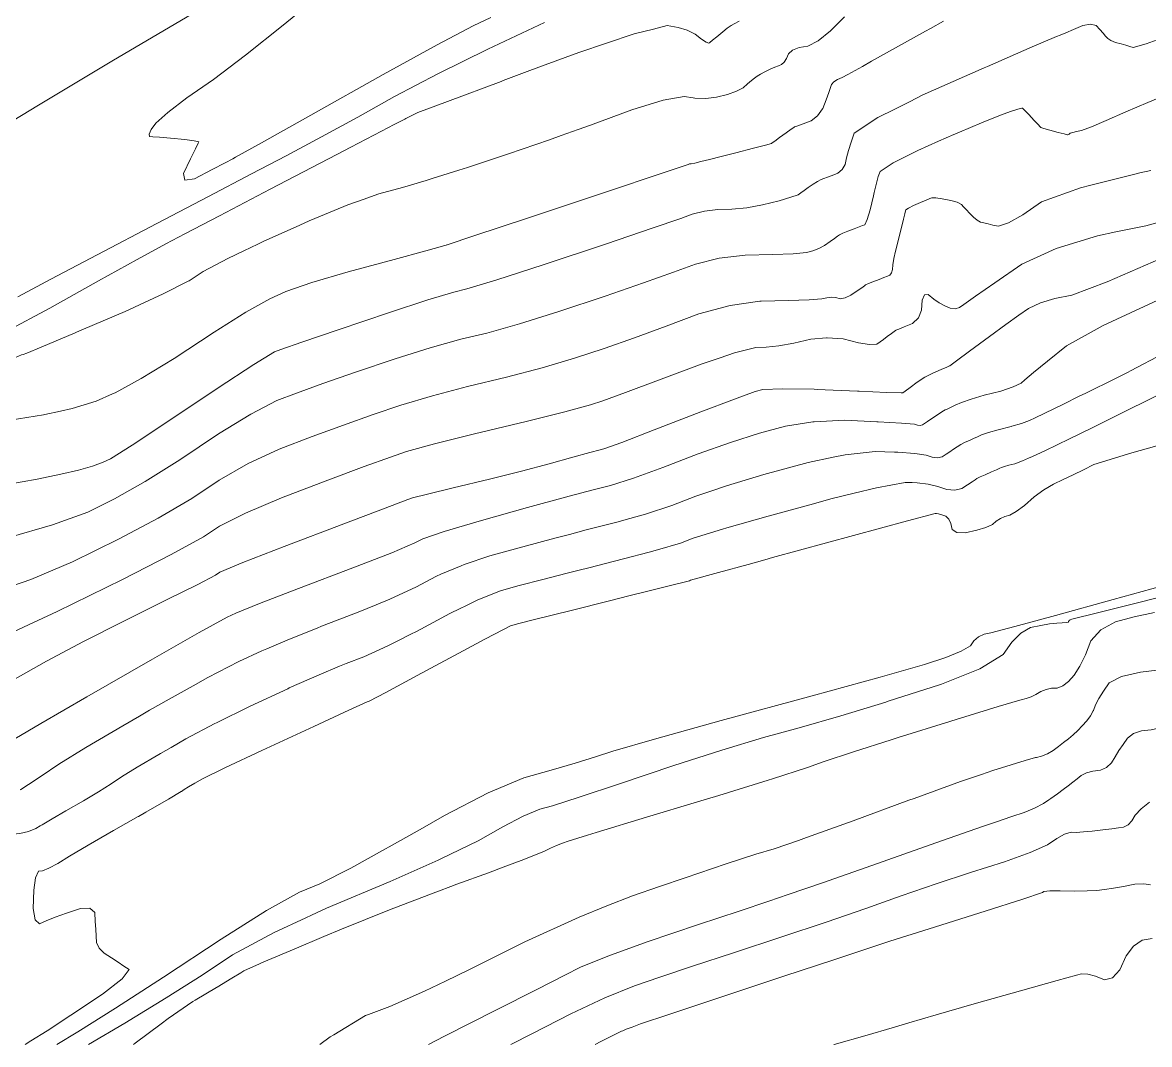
# Model space of a CAD drawing. Header units: inches. Extents: x 1337389 to 1347141, y 407035 to 414577.
# Drawn here: x 1338863.6 to 1339281.9, y 407035.3 to 407414.5 of the extents above; entities that cross this region are included whole.
import ezdxf

# ---------------------------------------------------------------- set-up
doc = ezdxf.new("R2010")
doc.units = ezdxf.units.IN
doc.header["$MEASUREMENT"] = 0
doc.layers.add('Topo', color=7, linetype='Continuous', lineweight=15, true_color=0x459900)

msp = doc.modelspace()

# ---------------------------------------------------------------- linework, layer by layer
at = {"layer": 'Topo'}
for p, q in [((1339205.446, 407415.0979, 1095), (1339200.6138, 407412.3789, 1095)), ((1339042.0271, 407393.0241, 1085), (1339049.961, 407395.959, 1085)), ((1339049.961, 407395.959, 1085), (1339056.299, 407398.3029, 1085)), ((1339175.3589, 407398.2879, 1095), (1339169.9011, 407395.2899, 1095)), ((1339193.043, 407385.283, 1100), (1339187.357, 407382.4431, 1100)), ((1339069.9, 407374.8389, 1090), (1339063.564, 407372.579, 1090)), ((1339211.3211, 407373.8481, 1105), (1339209.5991, 407373.108, 1105)), ((1339277.003, 407358.4389, 1110), (1339260.1559, 407354.1639, 1110)), ((1338995.5029, 407350.8639, 1090), (1338990.4179, 407349.043, 1090)), ((1338951.0001, 407332.3233, 1090), (1338945.7941, 407329.8341, 1090)), ((1338886.2441, 407300.725, 1090), (1338883.701, 407299.6371, 1090)), ((1339273.9599, 407284.8468, 1130), (1339269.214, 407282.492, 1130)), ((1339255.574, 407275.729, 1130), (1339250.2521, 407273.0981, 1130)), ((1339279.7599, 407273.696, 1135), (1339274.9991, 407271.334, 1135)), ((1338877.6651, 407270.3729, 1095), (1338871.9409, 407269.089, 1095)), ((1339261.314, 407264.5589, 1135), (1339256.02, 407261.949, 1135)), ((1339132.9119, 407213.4721, 1140), (1339139.1351, 407215.1829, 1140)), ((1339028.0971, 407198.0979, 1135), (1339026.098, 407197.1311, 1135)), ((1339007.7278, 407187.539, 1135), (1339002.654, 407184.99, 1135)), ((1338910.7899, 407159.3071, 1130), (1338907.071, 407157.1661, 1130)), ((1339187.893, 407148.957, 1155), (1339185.9552, 407148.3421, 1155)), ((1338918.768, 407145.548, 1135), (1338914.7799, 407143.252, 1135)), ((1338906.599, 407119.925, 1140), (1338906.6289, 407119.9419, 1140)), ((1339002.294, 407096.778, 1150), (1339017.8419, 407103.6869, 1150)), ((1339024.8589, 407094.7291, 1155), (1339022.5941, 407093.897, 1155)), ((1338968.7839, 407082.2972, 1150), (1338970.8342, 407083.253, 1150))]:
    msp.add_line(p, q, dxfattribs=at)
for points, elevation in [([(1338877.011, 407388.3763), (1338896.823, 407400.2069), (1338935.251, 407423.018), (1338961.646, 407438.6399), (1338976.008, 407447.0721), (1338978.337, 407448.3147), (1338981.7219, 407449.8288)], 1075), ([(1338976.3919, 407426.811), (1338960.342, 407413.5539), (1338946.365, 407402.426), (1338934.4599, 407393.4259), (1338924.629, 407386.5549), (1338917.4971, 407381.1661), (1338913.0671, 407377.2581), (1338911.336, 407374.831), (1338910.5721, 407373.1772), (1338910.7751, 407372.296), (1338911.944, 407372.188), (1338914.517, 407371.958), (1338918.493, 407371.6039), (1338923.8731, 407371.128), (1338927.3902, 407370.6681), (1338929.044, 407370.2221), (1338928.8361, 407369.7919), (1338927.829, 407367.699), (1338926.0221, 407363.9429), (1338923.4171, 407358.5239), (1338923.8869, 407356.0651), (1338927.432, 407356.5661), (1338934.0522, 407360.027), (1338938.8082, 407362.5129), (1338941.699, 407364.0242), (1338942.725, 407364.5589), (1338952.3619, 407369.9369), (1338970.6109, 407380.158), (1338997.4709, 407395.2221), (1339017.5531, 407406.2889), (1339030.857, 407413.3599), (1339037.3829, 407416.4329)], 1075), ([(1339168.6679, 407416.7189), (1339163.4991, 407411.465), (1339158.972, 407407.7981), (1339155.0879, 407405.7181), (1339151.848, 407405.224), (1339149.4541, 407404.2981), (1339147.9071, 407402.9399), (1339147.2069, 407401.149), (1339146.3591, 407399.8161), (1339145.3631, 407398.943), (1339144.2188, 407398.529), (1339142.803, 407397.9421), (1339141.116, 407397.183), (1339139.158, 407396.251), (1339137.54, 407395.403), (1339136.2619, 407394.6388), (1339135.323, 407393.9599), (1339134.1419, 407393.02), (1339132.717, 407391.82), (1339131.048, 407390.3612), (1339128.5781, 407389.042), (1339125.307, 407387.8639), (1339121.234, 407386.827), (1339117.1788, 407386.3591), (1339113.1442, 407386.4599), (1339112.551, 407386.559)], 1090), ([(1339057.3819, 407414.555), (1339036.381, 407404.6642), (1339017.8219, 407395.5138), (1339001.7081, 407387.1051), (1338988.0361, 407379.4382), (1338974.6309, 407372.0871), (1338961.491, 407365.0539), (1338948.6171, 407358.3382), (1338932.6269, 407349.9879), (1338913.5219, 407340.004), (1338891.3001, 407328.386), (1338874.087, 407319.2971), (1338861.8829, 407312.7371)], 1080), ([(1339056.299, 407398.3029), (1339070.097, 407403.406), (1339090.6691, 407410.3051), (1339097.8051, 407412.1191)], 1085), ([(1339097.8051, 407412.1191), (1339102.938, 407413.424), (1339106.902, 407412.763), (1339110.3371, 407411.7031), (1339113.2429, 407410.245), (1339115.6192, 407408.3899), (1339117.32, 407407.2541), (1339118.347, 407406.838), (1339118.6991, 407407.143), (1339119.677, 407407.9581), (1339121.2821, 407409.2849), (1339123.513, 407411.124), (1339125.1531, 407412.433), (1339126.2, 407413.2129), (1339126.656, 407413.4641), (1339127.804, 407414.0678), (1339129.6441, 407415.0259)], 1085), ([(1339200.6138, 407412.3789), (1339198.763, 407411.338), (1339178.7521, 407400.1521), (1339175.3589, 407398.2879)], 1095), ([(1339288.801, 407409.6251), (1339280.5991, 407406.6099), (1339275.884, 407405.2867), (1339274.6539, 407405.6551), (1339273.1349, 407406.0949), (1339271.3239, 407406.608), (1339269.2239, 407407.1932), (1339267.5722, 407407.873), (1339266.3681, 407408.649), (1339265.6131, 407409.5189), (1339264.6431, 407410.6152), (1339263.4601, 407411.936), (1339262.0629, 407413.4819), (1339259.9629, 407413.994), (1339257.1599, 407413.471), (1339253.6552, 407411.913), (1339250.8471, 407410.7122), (1339248.736, 407409.866), (1339247.3212, 407409.3771), (1339238.3199, 407405.493), (1339221.7328, 407398.2139), (1339220.5619, 407397.6971)], 1100), ([(1339169.9011, 407395.2899), (1339167.8541, 407394.165), (1339166.0659, 407393.376), (1339164.7539, 407392.487), (1339163.918, 407391.499), (1339163.5561, 407390.4111), (1339162.8689, 407388.5479), (1339161.8592, 407385.9081), (1339160.599, 407382.687)], 1095), ([(1339220.5619, 407397.6971), (1339197.5591, 407387.5389), (1339193.043, 407385.283)], 1100), ([(1339001.5491, 407376.67), (1339005.4611, 407378.717), (1339005.9441, 407378.988), (1339006.923, 407379.4781), (1339008.3989, 407380.1879), (1339010.3721, 407381.1169), (1339021.313, 407385.2959), (1339041.2209, 407392.7261), (1339042.0271, 407393.0241)], 1085), ([(1338817.266, 407354.5109), (1338835.5202, 407363.8972), (1338848.251, 407370.79), (1338853.323, 407374.0932), (1338869.514, 407383.8989), (1338877.011, 407388.3763)], 1075), ([(1339112.551, 407386.559), (1339109.127, 407387.1309), (1339101.3441, 407385.6891), (1339089.7962, 407382.1371), (1339074.4819, 407376.473), (1339069.9, 407374.8389)], 1090), ([(1339290.3771, 407388.679), (1339281.3319, 407384.929), (1339273.1569, 407381.4221), (1339265.8519, 407378.1571), (1339260.3551, 407375.8531), (1339256.668, 407374.5109), (1339254.7881, 407374.13), (1339253.388, 407373.7749), (1339252.468, 407373.4448), (1339252.026, 407373.141), (1339251.6869, 407372.948), (1339251.451, 407372.867), (1339251.319, 407372.8971), (1339250.1783, 407373.1899), (1339248.0299, 407373.747), (1339244.8741, 407374.5669), (1339242.7039, 407375.181), (1339241.5219, 407375.5879), (1339241.3278, 407375.7891), (1339240.5279, 407376.6659), (1339239.125, 407378.2201), (1339237.1169, 407380.4491), (1339235.6719, 407381.9559), (1339234.7889, 407382.739), (1339234.4697, 407382.799), (1339232.989, 407382.401), (1339230.348, 407381.5439), (1339226.546, 407380.23), (1339219.5389, 407377.3791), (1339211.3211, 407373.8481)], 1105), ([(1339160.599, 407382.687), (1339160.5231, 407382.491), (1339158.665, 407379.8631), (1339156.2839, 407378.024), (1339153.3801, 407376.9721), (1339151.345, 407376.2239), (1339150.181, 407375.7798), (1339149.886, 407375.6401), (1339148.8469, 407374.9362), (1339147.0631, 407373.6679), (1339144.5341, 407371.836), (1339142.79, 407370.5638), (1339141.8309, 407369.8509), (1339141.6561, 407369.6981), (1339139.3631, 407369.0417), (1339134.9519, 407367.883), (1339128.4219, 407366.2211), (1339122.9819, 407364.8399), (1339118.6299, 407363.7401), (1339115.367, 407362.9209), (1339113.089, 407362.3728), (1339111.798, 407362.0959), (1339111.4928, 407362.09), (1339111.209, 407362.055), (1339110.9451, 407361.9921), (1339110.701, 407361.9001), (1339100.6339, 407358.537), (1339080.7439, 407351.901), (1339051.029, 407341.993), (1339031.1869, 407335.3801), (1339021.218, 407332.0621), (1339021.1201, 407332.038), (1339020.7991, 407331.9362), (1339020.253, 407331.7551), (1339019.483, 407331.495), (1339013.2621, 407329.79), (1339001.589, 407326.6381), (1338984.4649, 407322.0402), (1338971.0621, 407318.0789), (1338961.3792, 407314.7558), (1338955.4171, 407312.0689), (1338946.5228, 407307.0321), (1338934.696, 407299.647), (1338919.9381, 407289.9121), (1338907.7189, 407282.405), (1338898.0418, 407277.1237), (1338897.0499, 407276.699)], 1095), ([(1339187.357, 407382.4431), (1339181.07, 407379.3019), (1339172.267, 407373.502), (1339171.149, 407370.141), (1339170.2129, 407367.079), (1339170.1949, 407367.0139)], 1100), ([(1338985.419, 407368.244), (1338996.8991, 407374.2378), (1339001.5491, 407376.67)], 1085), ([(1339063.564, 407372.579), (1339059.2001, 407371.0222), (1339043.9519, 407365.7852), (1339028.737, 407360.7612), (1339025.4989, 407359.7362)], 1090), ([(1339203.6227, 407370.472), (1339195.9089, 407367.0659), (1339186.7569, 407362.4941), (1339181.8709, 407359.2751), (1339181.25, 407357.4101), (1339180.4308, 407354.4149), (1339179.7059, 407351.48)], 1105), ([(1339209.5991, 407373.108), (1339209.3261, 407372.9911), (1339203.6227, 407370.472)], 1105), ([(1338857.5869, 407299.838), (1338873.729, 407308.5589), (1338891.7661, 407318.665), (1338906.1261, 407326.6219), (1338916.8069, 407332.4308), (1338923.8101, 407336.093), (1338936.7199, 407342.833), (1338955.5348, 407352.6521), (1338980.257, 407365.549), (1338985.419, 407368.244)], 1085), ([(1339170.1949, 407367.0139), (1339169.4601, 407364.317), (1339168.8899, 407361.853), (1339167.818, 407359.9508), (1339166.2459, 407358.61), (1339164.1742, 407357.832), (1339162.437, 407357.1799), (1339161.0381, 407356.6541), (1339159.975, 407356.255), (1339158.659, 407355.5619), (1339157.0893, 407354.5743), (1339155.2661, 407353.291), (1339153.729, 407352.2099), (1339152.477, 407351.3291), (1339151.5101, 407350.6499), (1339148.8269, 407349.685), (1339144.4271, 407348.435), (1339138.3099, 407346.9011), (1339132.4739, 407345.8409), (1339126.9177, 407345.257), (1339121.643, 407345.148), (1339116.7241, 407344.5479), (1339112.1621, 407343.4561), (1339107.956, 407341.8729), (1339097.339, 407338.2119), (1339080.309, 407332.4731), (1339056.8681, 407324.657), (1339039.616, 407319.058), (1339028.555, 407315.6749), (1339023.6841, 407314.5101), (1339014.0958, 407311.593), (1338999.7919, 407306.9251), (1338980.772, 407300.5052), (1338967.3261, 407295.933), (1338959.4529, 407293.2099), (1338957.1541, 407292.3341), (1338949.415, 407287.5888), (1338936.237, 407278.973), (1338917.619, 407266.487), (1338904.305, 407257.7201), (1338896.2939, 407252.671), (1338893.5859, 407251.34), (1338889.61, 407249.9359), (1338884.365, 407248.4599), (1338877.8519, 407246.911), (1338869.0282, 407245.138), (1338857.8911, 407243.1389)], 1100), ([(1339025.4989, 407359.7362), (1339015.6549, 407356.6221), (1339013.472, 407355.973)], 1090), ([(1339282.4461, 407359.607), (1339278.2809, 407358.763), (1339277.003, 407358.4389)], 1110), ([(1339013.472, 407355.973), (1339004.708, 407353.37), (1338995.8951, 407351.004), (1338995.5029, 407350.8639)], 1090), ([(1339260.1559, 407354.1639), (1339256.2922, 407353.183), (1339241.8288, 407348.0038), (1339234.891, 407343.2252), (1339229.571, 407340.1968), (1339225.8691, 407338.9189), (1339223.785, 407339.392), (1339221.982, 407339.8149), (1339220.4588, 407340.1879), (1339219.2169, 407340.5099), (1339217.916, 407341.2129), (1339216.5571, 407342.295), (1339215.1401, 407343.7561), (1339213.9201, 407345.0351), (1339212.8991, 407346.1322), (1339212.076, 407347.0459), (1339210.4809, 407347.8521), (1339208.116, 407348.5489), (1339204.9791, 407349.137), (1339202.6369, 407349.4421), (1339201.0891, 407349.4651), (1339200.3349, 407349.204), (1339198.945, 407348.6379), (1339196.919, 407347.7682), (1339194.2579, 407346.5931), (1339192.4429, 407345.686), (1339191.4739, 407345.0481), (1339191.3511, 407344.6779), (1339191.0621, 407343.539), (1339190.608, 407341.632), (1339189.9889, 407338.957), (1339189.2831, 407336.0781), (1339188.489, 407332.9979), (1339187.609, 407329.715), (1339186.9881, 407326.9429), (1339186.6261, 407324.6841), (1339186.5239, 407322.935), (1339186.1651, 407321.6509), (1339185.5501, 407320.8289), (1339184.6769, 407320.4711), (1339183.331, 407319.938), (1339181.511, 407319.2279), (1339179.2159, 407318.344), (1339177.559, 407317.6572), (1339176.5378, 407317.1699), (1339176.1549, 407316.8819), (1339175.115, 407316.1421), (1339173.4178, 407314.951), (1339171.0642, 407313.3099), (1339168.9581, 407312.3452), (1339167.101, 407312.057), (1339165.4919, 407312.4459), (1339163.8249, 407312.5691), (1339162.0989, 407312.426), (1339160.3389, 407312.021)], 1110), ([(1339179.7059, 407351.48), (1339179.4129, 407350.2899), (1339178.1961, 407345.0361), (1339177.1249, 407341.436), (1339176.198, 407339.4881), (1339175.4159, 407339.195), (1339174.111, 407338.7049), (1339172.28, 407338.0181), (1339169.9259, 407337.1341), (1339168.1139, 407336.374), (1339166.8429, 407335.7379), (1339166.1151, 407335.2258), (1339164.942, 407334.401), (1339163.326, 407333.2639), (1339161.2639, 407331.815), (1339159.1219, 407330.656), (1339156.8971, 407329.7869), (1339154.59, 407329.2081), (1339149.6369, 407328.752), (1339142.0381, 407328.4181), (1339131.7929, 407328.206), (1339122.24, 407327.041), (1339113.3791, 407324.9201), (1339105.2108, 407321.845), (1339094.0429, 407317.8871), (1339079.8752, 407313.046), (1339062.706, 407307.3212), (1339048.045, 407302.7348), (1339035.8921, 407299.2891), (1339026.247, 407296.9821), (1339014.923, 407293.792), (1339001.9211, 407289.72), (1338987.241, 407284.7649), (1338975.0338, 407280.54), (1338965.2991, 407277.0451), (1338958.0371, 407274.2809), (1338948.4009, 407269.2229), (1338936.3929, 407261.8709), (1338922.0118, 407252.2271), (1338909.1341, 407244.18), (1338897.7599, 407237.7301), (1338887.889, 407232.8782), (1338874.806, 407228.0981), (1338858.5118, 407223.389)], 1105), ([(1338990.4179, 407349.043), (1338984.33, 407346.8621), (1338972.149, 407341.8272)], 1090), ([(1339269.3839, 407336.8331), (1339280.494, 407339.0852), (1339297.5171, 407343.8449), (1339297.9459, 407344.001)], 1115), ([(1338972.149, 407341.8272), (1338970.013, 407340.9449), (1338966.5931, 407339.403)], 1090), ([(1338966.5931, 407339.403), (1338952.9439, 407333.2518), (1338951.0001, 407332.3233)], 1090), ([(1339162.018, 407297.527), (1339162.25, 407297.546), (1339168.143, 407297.112), (1339173.8288, 407295.7371), (1339178.0129, 407295.0951), (1339180.695, 407295.1859), (1339181.8761, 407296.0089), (1339183.1727, 407296.9411), (1339184.5861, 407297.9829), (1339186.1162, 407299.1329), (1339187.135, 407299.901), (1339187.6544, 407300.2882), (1339187.701, 407300.307), (1339187.7583, 407300.328), (1339188.823, 407300.7639), (1339190.8969, 407301.6149), (1339193.98, 407302.88), (1339196.107, 407304.9578), (1339197.279, 407307.85), (1339197.4961, 407311.5557), (1339198.3291, 407313.4731), (1339199.7779, 407313.6019), (1339201.8419, 407311.942), (1339203.8841, 407310.5429), (1339205.9049, 407309.405), (1339207.903, 407308.529), (1339209.7411, 407308.3201), (1339211.419, 407308.78), (1339212.937, 407309.907), (1339217.3, 407312.9679), (1339224.511, 407317.962), (1339234.567, 407324.8892), (1339247.25, 407330.719), (1339262.559, 407335.4499), (1339269.3839, 407336.8331)], 1115), ([(1338945.7941, 407329.8341), (1338939.8401, 407326.987), (1338930.701, 407322.1472), (1338928.7721, 407320.874)], 1090), ([(1339286.0869, 407327.0011), (1339266.1849, 407318.3612), (1339253.084, 407313.4029), (1339246.783, 407312.1259), (1339241.404, 407310.464), (1339236.948, 407308.416), (1339233.415, 407305.982), (1339228.6039, 407302.535), (1339222.5149, 407298.0731), (1339215.147, 407292.5981), (1339210.2322, 407288.95), (1339207.756, 407287.134), (1339207.722, 407287.1517), (1339207.7004, 407287.1156), (1339207.6743, 407287.09), (1339206.6209, 407286.64), (1339204.5529, 407285.756), (1339201.461, 407284.433), (1339198.5071, 407282.8802), (1339195.6931, 407281.097), (1339193.0171, 407279.084), (1339191.231, 407277.7411), (1339190.3304, 407277.0644), (1339190.2899, 407277.0662), (1339190.2239, 407277.0801), (1339190.1279, 407277.1029), (1339190.0171, 407277.1111), (1339189.8911, 407277.1022), (1339189.7501, 407277.077), (1339184.289, 407277.292), (1339174.0811, 407277.7211)], 1120), ([(1338928.7721, 407320.874), (1338925.528, 407318.7349), (1338925.4121, 407318.6761)], 1090), ([(1338925.4121, 407318.6761), (1338915.875, 407313.8051), (1338901.7421, 407307.358), (1338886.2441, 407300.725)], 1090), ([(1339137.7559, 407311.179), (1339137.3279, 407311.1701), (1339126.2171, 407309.501), (1339114.5962, 407306.3839), (1339102.466, 407301.8178), (1339090.7469, 407297.5617), (1339079.4399, 407293.618), (1339068.5441, 407289.9851), (1339056.4739, 407286.4131), (1339043.2289, 407282.903), (1339028.81, 407279.4541), (1339015.751, 407275.9911), (1339004.051, 407272.5152), (1338993.71, 407269.0251), (1338982.7421, 407265.146), (1338971.145, 407260.8799), (1338958.9189, 407256.2271), (1338947.388, 407250.856), (1338936.5487, 407244.7691), (1338926.4049, 407237.9661), (1338913.9631, 407230.6388), (1338899.2252, 407222.7899), (1338882.1907, 407214.417), (1338866.7551, 407207.8652), (1338852.9191, 407203.135)], 1110), ([(1339160.3389, 407312.021), (1339160.3148, 407312.0159), (1339155.592, 407311.6713), (1339147.9299, 407311.3879), (1339137.7559, 407311.179)], 1110), ([(1339180.6511, 407266.41), (1339181.2208, 407266.3849), (1339189.8399, 407265.9059), (1339194.699, 407265.483), (1339195.7981, 407265.1131), (1339196.7738, 407265.0241), (1339197.6259, 407265.215), (1339198.355, 407265.6849), (1339199.525, 407266.473), (1339201.1343, 407267.58), (1339203.185, 407269.0051), (1339204.809, 407270.0659), (1339206.0082, 407270.762), (1339206.7809, 407271.095), (1339208.0531, 407271.6732), (1339209.8241, 407272.4959), (1339212.094, 407273.5639), (1339215.669, 407274.8041), (1339220.5482, 407276.2161), (1339226.7311, 407277.7999), (1339231.295, 407279.2891), (1339234.24, 407280.683), (1339235.565, 407281.9831), (1339238.8097, 407284.7218), (1339243.9749, 407288.8982), (1339251.0589, 407294.514), (1339264.7381, 407302.054), (1339285.0131, 407311.521)], 1125), ([(1338883.701, 407299.6371), (1338883.1308, 407299.393), (1338870.503, 407294.047), (1338865.173, 407291.859)], 1090), ([(1339122.5721, 407290.134), (1339127.8349, 407291.914), (1339135.785, 407293.9871), (1339139.6638, 407294.067), (1339144.3521, 407294.602), (1339149.8481, 407295.593), (1339156.1522, 407297.0399), (1339162.018, 407297.527)], 1115), ([(1339292.7949, 407295.0049), (1339287.1131, 407291.7031), (1339274.899, 407285.3131), (1339273.9599, 407284.8468)], 1130), ([(1338858.7049, 407187.6329), (1338876.4932, 407195.956), (1338900.6907, 407207.849), (1338918.7919, 407217.0991), (1338930.7971, 407223.7051), (1338936.7052, 407227.6669), (1338946.3739, 407232.49), (1338959.8018, 407238.173), (1338976.991, 407244.7161), (1338990.45, 407249.7531), (1339000.1799, 407253.2838), (1339006.1802, 407255.3102), (1339016.5781, 407258.1901), (1339031.373, 407261.9259), (1339050.5659, 407266.5161), (1339064.9029, 407270.091), (1339074.382, 407272.6489), (1339079.0049, 407274.1901), (1339087.452, 407277.237), (1339099.721, 407281.79), (1339115.8139, 407287.8479), (1339122.5721, 407290.134)], 1115), ([(1338865.173, 407291.859), (1338863.8567, 407291.319), (1338863.1939, 407291.209), (1338859.9419, 407289.7749)], 1090), ([(1339269.214, 407282.492), (1339258.247, 407277.0509), (1339255.574, 407275.729)], 1130), ([(1339299.217, 407282.5521), (1339284.5371, 407276.066), (1339279.7599, 407273.696)], 1135), ([(1339158.5101, 407278.3911), (1339157.407, 407278.438), (1339145.7181, 407278.6381), (1339138.441, 407278.345), (1339135.5761, 407277.5592), (1339127.8819, 407274.7971), (1339115.3591, 407270.0572), (1339098.0081, 407263.3401), (1339085.9988, 407258.752), (1339079.3321, 407256.2919), (1339078.008, 407255.9611), (1339074.1981, 407254.9289), (1339067.905, 407253.195), (1339059.1261, 407250.7589), (1339048.7871, 407248.062), (1339036.8881, 407245.104), (1339023.4288, 407241.884), (1339013.9028, 407239.551), (1339008.3091, 407238.1051), (1339006.6492, 407237.544), (1338998.1581, 407234.3601), (1338982.837, 407228.5509), (1338960.6851, 407220.119), (1338945.36, 407214.124), (1338936.8609, 407210.5649), (1338935.1901, 407209.4439), (1338928.6908, 407206.0502), (1338917.365, 407200.384), (1338901.2129, 407192.4449), (1338886.2659, 407184.815), (1338872.525, 407177.4951), (1338859.9911, 407170.4851)], 1120), ([(1339174.0811, 407277.7211), (1339173.5081, 407277.7449), (1339158.5101, 407278.3911)], 1120), ([(1338897.0499, 407276.699), (1338890.9051, 407274.0691), (1338882.035, 407271.353), (1338877.6651, 407270.3729)], 1095), ([(1339250.2521, 407273.0981), (1339246.447, 407271.2169), (1339239.5011, 407267.811), (1339237.4069, 407266.8339), (1339234.421, 407265.7749), (1339230.813, 407264.713)], 1130), ([(1338871.9409, 407269.089), (1338871.433, 407268.9749), (1338859.0979, 407266.935), (1338851.7959, 407264.9759)], 1095), ([(1339274.9991, 407271.334), (1339266.0439, 407266.8911), (1339261.314, 407264.5589)], 1135), ([(1339081.872, 407242.708), (1339090.409, 407245.4359), (1339101.2842, 407249.354), (1339114.4149, 407254.4369), (1339126.382, 407258.7069), (1339137.1848, 407262.163), (1339146.825, 407264.8069), (1339156.938, 407266.325)], 1125), ([(1339156.938, 407266.325), (1339157.3771, 407266.3911), (1339168.843, 407266.9167), (1339180.6511, 407266.41)], 1125), ([(1339230.813, 407264.713), (1339230.5428, 407264.6339), (1339225.772, 407263.4131), (1339222.1059, 407262.3701), (1339219.544, 407261.5051), (1339218.0869, 407260.82), (1339216.5828, 407260.1329), (1339215.0301, 407259.4451), (1339213.43, 407258.757), (1339211.9188, 407257.9891), (1339210.498, 407257.1431), (1339209.1669, 407256.2171), (1339207.7918, 407255.286), (1339206.3738, 407254.3491), (1339204.9119, 407253.405), (1339203.202, 407253.0231), (1339201.244, 407253.2019), (1339199.039, 407253.943), (1339194.7668, 407254.557), (1339188.4289, 407255.0449), (1339187.2211, 407255.0971)], 1130), ([(1339256.02, 407261.949), (1339252.2053, 407260.068), (1339243.0211, 407255.5988), (1339238.4899, 407253.4841), (1339236.9601, 407252.83)], 1135), ([(1339139.1351, 407215.1829), (1339142.013, 407215.975), (1339171.9749, 407224.191), (1339192.1009, 407229.6609), (1339202.3922, 407232.3871), (1339202.8459, 407232.3671), (1339203.6429, 407232.1879), (1339204.783, 407231.8499), (1339206.2652, 407231.352), (1339207.3962, 407230.2768), (1339208.1779, 407228.6229), (1339208.6101, 407226.3921), (1339210.357, 407225.2301), (1339213.4212, 407225.1359), (1339217.801, 407226.112), (1339221.197, 407227.1591), (1339223.6091, 407228.2771), (1339225.0388, 407229.4659), (1339226.5869, 407230.434), (1339228.2529, 407231.1811), (1339230.038, 407231.7059), (1339232.4371, 407233.097), (1339235.4491, 407235.3532), (1339239.0741, 407238.473), (1339242.6922, 407241.1138), (1339246.302, 407243.2759), (1339249.905, 407244.959), (1339253.5911, 407246.718), (1339257.3629, 407248.5541), (1339261.2181, 407250.4671), (1339275.3181, 407254.8679), (1339287.7269, 407258.3801)], 1140), ([(1339164.5161, 407253.2181), (1339155.2079, 407251.2679), (1339149.2229, 407249.6269)], 1130), ([(1339187.2211, 407255.0971), (1339180.0259, 407255.4069), (1339168.9521, 407254.1479), (1339164.5161, 407253.2181)], 1130), ([(1339236.9601, 407252.83), (1339234.7681, 407251.8931), (1339231.853, 407250.8281), (1339229.7449, 407250.289), (1339228.126, 407249.8279), (1339226.994, 407249.4458), (1339226.3509, 407249.1431), (1339225.1131, 407248.5929), (1339223.28, 407247.7959), (1339220.852, 407246.751), (1339219.029, 407245.9121), (1339217.8119, 407245.28), (1339217.2, 407244.8551), (1339216.0599, 407244.0991), (1339214.392, 407243.0129), (1339212.1969, 407241.5959), (1339209.6289, 407241.022), (1339206.6901, 407241.291), (1339203.379, 407242.403), (1339199.6949, 407243.2091), (1339195.6381, 407243.7059), (1339193.7909, 407243.786)], 1135), ([(1339149.2229, 407249.6269), (1339138.7941, 407246.7668), (1339124.882, 407242.6171), (1339118.7209, 407240.5671)], 1130), ([(1339193.7909, 407243.786), (1339191.209, 407243.8972), (1339180.5269, 407241.905), (1339172.2389, 407239.861)], 1135), ([(1339066.4841, 407238.7122), (1339075.4319, 407241.0919), (1339081.792, 407242.6819), (1339081.872, 407242.708)], 1125), ([(1339118.7209, 407240.5671), (1339113.47, 407238.818), (1339104.5589, 407235.3681), (1339094.8202, 407232.1191), (1339088.9859, 407230.4359)], 1130), ([(1339172.2389, 407239.861), (1339163.5919, 407237.7291), (1339157.138, 407235.9591)], 1135), ([(1338860.8159, 407148.672), (1338870.462, 407154.3691), (1338887.49, 407164.244), (1338911.899, 407178.299), (1338929.248, 407188.1648), (1338939.5349, 407193.8451), (1338942.76, 407195.3371), (1338951.6192, 407198.8859), (1338966.113, 407204.4942), (1338986.2401, 407212.16), (1339000.6321, 407217.7931), (1339009.29, 407221.396), (1339012.212, 407222.9661), (1339020.1531, 407225.6761), (1339033.113, 407229.526), (1339051.092, 407234.514), (1339065.1982, 407238.3702), (1339066.4841, 407238.7122)], 1125), ([(1339157.138, 407235.9591), (1339140.4039, 407231.371), (1339125.0801, 407227.0112)], 1135), ([(1339088.9859, 407230.4359), (1339084.2519, 407229.0709), (1339072.8551, 407226.224), (1339066.615, 407224.6039)], 1130), ([(1339125.0801, 407227.0112), (1339123.3821, 407226.528), (1339112.5261, 407223.1979), (1339107.835, 407221.382), (1339099.2311, 407218.8029), (1339096.1989, 407217.9929)], 1135), ([(1339066.615, 407224.6039), (1339061.1919, 407223.1969), (1339049.262, 407219.992), (1339039.8041, 407217.3671)], 1130), ([(1339039.8041, 407217.3671), (1339037.065, 407216.607), (1339027.586, 407213.3881)], 1130), ([(1339096.1989, 407217.9929), (1339086.7122, 407215.4598), (1339073.753, 407212.223)], 1135), ([(1339027.586, 407213.3881), (1339026.3821, 407212.979), (1339018.8181, 407209.7852)], 1130), ([(1339073.753, 407212.223), (1339070.279, 407211.3549), (1339065.3068, 407210.09)], 1135), ([(1339094.697, 407203.239), (1339103.6411, 407205.4869), (1339111.1107, 407207.3959), (1339111.581, 407207.5779), (1339121.8818, 407210.438), (1339132.9119, 407213.4721)], 1140), ([(1339018.8181, 407209.7852), (1339017.2129, 407209.108), (1339009.5582, 407204.994), (1339000.139, 407200.6269)], 1130), ([(1339065.3068, 407210.09), (1339057.1861, 407208.0242), (1339047.432, 407205.4689), (1339041.0171, 407203.689), (1339032.611, 407200.2829), (1339028.0971, 407198.0979)], 1135), ([(1339286.3219, 407205.354), (1339268.3662, 407200.458), (1339246.9709, 407194.4998), (1339231.8669, 407190.357), (1339223.0521, 407188.0279), (1339220.5269, 407187.5139), (1339218.4221, 407186.55), (1339216.7381, 407185.137), (1339215.474, 407183.2751), (1339211.9999, 407181.1919), (1339206.3151, 407178.888), (1339198.421, 407176.3631), (1339181.887, 407171.6208), (1339156.712, 407164.661), (1339122.8969, 407155.4829), (1339098.228, 407148.6491), (1339082.7059, 407144.1579), (1339076.3311, 407142.0109), (1339068.7051, 407139.6371), (1339059.8281, 407137.0351), (1339049.6991, 407134.206), (1339036.4931, 407128.6249), (1339020.2089, 407120.292), (1339012.05, 407115.6208)], 1145), ([(1339080.9211, 407199.788), (1339089.172, 407201.8499), (1339094.697, 407203.239)], 1140), ([(1339203.9419, 407168.7429), (1339204.6868, 407168.981), (1339218.914, 407174.747), (1339227.6091, 407179.9612), (1339230.773, 407184.6221), (1339234.154, 407187.988), (1339237.7511, 407190.0601), (1339241.565, 407190.8369), (1339244.7979, 407191.3831), (1339247.4498, 407191.6959), (1339249.5219, 407191.7781), (1339250.9341, 407191.866), (1339251.6841, 407191.9611), (1339251.774, 407192.061), (1339251.8631, 407192.203), (1339251.9508, 407192.384), (1339252.039, 407192.6071), (1339252.4261, 407192.8421), (1339253.112, 407193.0901), (1339254.0979, 407193.3498), (1339261.5639, 407195.2279), (1339275.51, 407198.7249), (1339295.9361, 407203.8401)], 1150), ([(1338994.848, 407198.4179), (1338988.2529, 407195.681), (1338975.6161, 407190.8681)], 1130), ([(1339000.139, 407200.6269), (1338999.905, 407200.5179), (1338994.848, 407198.4179)], 1130), ([(1339047.7849, 407191.4949), (1339053.1798, 407192.851), (1339067.7031, 407196.4859), (1339080.9211, 407199.788)], 1140), ([(1339026.098, 407197.1311), (1339022.2139, 407195.251), (1339009.826, 407188.5929), (1339007.7278, 407187.539)], 1135), ([(1339283.7151, 407195.5772), (1339276.2288, 407194.037), (1339269.213, 407192.1852), (1339263.8541, 407189.2119), (1339260.151, 407185.119), (1339258.1058, 407179.9061), (1339256.041, 407175.645), (1339253.955, 407172.338), (1339251.8499, 407169.9829), (1339249.74, 407168.3861), (1339247.625, 407167.5452), (1339245.506, 407167.461), (1339243.4891, 407167.047), (1339241.5739, 407166.3019), (1339239.763, 407165.2261), (1339237.9421, 407164.357), (1339236.1129, 407163.696), (1339234.2762, 407163.241), (1339233.797, 407163.0972)], 1155), ([(1338973.01, 407189.8451), (1338962.653, 407185.6991), (1338954.241, 407182.1131)], 1130), ([(1338975.6161, 407190.8681), (1338974.604, 407190.483), (1338973.01, 407189.8451)], 1130), ([(1339035.25, 407185.673), (1339038.8412, 407187.5862), (1339044.9701, 407190.77), (1339045.602, 407190.946), (1339047.7849, 407191.4949)], 1140), ([(1338922.5731, 407129.1872), (1338923.5829, 407129.865), (1338925.264, 407130.9011), (1338927.5367, 407132.2439), (1338930.4021, 407133.8939), (1338938.7149, 407137.9551), (1338952.476, 407144.4281), (1338971.685, 407153.3131), (1338984.7209, 407159.3239), (1338991.5861, 407162.4609), (1338992.2802, 407162.725), (1338998.4489, 407165.9679), (1339010.0942, 407172.191), (1339027.216, 407181.3929), (1339035.25, 407185.673)], 1140), ([(1338954.241, 407182.1131), (1338952.4019, 407181.329), (1338943.848, 407177.3729), (1338932.404, 407171.429), (1338926.9067, 407168.3879)], 1130), ([(1339002.654, 407184.99), (1338999.1769, 407183.2431), (1338990.2659, 407179.2031), (1338983.7791, 407176.7319)], 1135), ([(1338983.7791, 407176.7319), (1338983.0951, 407176.4721), (1338981.2418, 407175.692)], 1135), ([(1339305.0608, 407177.8949), (1339298.4509, 407176.3851), (1339287.8778, 407174.5302), (1339278.4991, 407173.5078), (1339271.5298, 407171.8139), (1339266.9692, 407169.4459), (1339264.818, 407166.405), (1339263.1161, 407163.695), (1339261.8641, 407161.3169), (1339261.0607, 407159.2699), (1339260.992, 407159.1451)], 1160), ([(1338981.2418, 407175.692), (1338973.687, 407172.5111), (1338962.64, 407167.5871)], 1135), ([(1338926.9067, 407168.3879), (1338918.067, 407163.497), (1338910.7899, 407159.3071)], 1130), ([(1339183.986, 407162.3719), (1339184.93, 407162.6629), (1339203.9419, 407168.7429)], 1150), ([(1338962.64, 407167.5871), (1338962.0428, 407167.3211), (1338948.1621, 407160.8999), (1338935.559, 407154.6919), (1338935.007, 407154.4)], 1135), ([(1339017.8419, 407103.6869), (1339018.883, 407104.1491), (1339032.7849, 407110.906), (1339041.8281, 407116.083), (1339049.4331, 407119.9747), (1339055.601, 407122.582), (1339060.332, 407123.9031), (1339070.1941, 407127.0431), (1339085.1888, 407132.0032), (1339105.3141, 407138.782), (1339123.1461, 407144.4989), (1339138.6839, 407149.1552), (1339151.9281, 407152.7503), (1339167.3429, 407157.2518), (1339183.986, 407162.3719)], 1150), ([(1339233.797, 407163.0972), (1339225.755, 407160.674), (1339213.3819, 407156.8661)], 1155), ([(1338907.071, 407157.1661), (1338900.839, 407153.5781), (1338887.1721, 407145.502), (1338877.066, 407139.272), (1338870.5221, 407134.8851), (1338865.8281, 407131.771), (1338862.983, 407129.9289), (1338862.715, 407129.7759)], 1130), ([(1339213.3819, 407156.8661), (1339210.5502, 407155.9937), (1339207.8442, 407155.154)], 1155), ([(1339260.992, 407159.1451), (1339259.9741, 407157.288), (1339258.604, 407155.3731), (1339256.9501, 407153.5239), (1339255.2662, 407151.8071), (1339253.552, 407150.2229), (1339251.808, 407148.7701), (1339249.992, 407147.308), (1339248.1029, 407145.836), (1339246.1429, 407144.3541), (1339244.0641, 407143.1749), (1339241.868, 407142.2989), (1339239.9539, 407141.8261)], 1160), ([(1339269.1028, 407142.0391), (1339270.5269, 407144.331), (1339272.064, 407146.643), (1339273.7119, 407148.973), (1339275.9932, 407150.6551), (1339278.906, 407151.69), (1339282.4509, 407152.0761), (1339292.5588, 407154.437), (1339309.2301, 407158.773), (1339310.8081, 407159.202)], 1165), ([(1338935.007, 407154.4), (1338924.235, 407148.6951), (1338918.768, 407145.548)], 1135), ([(1339207.8442, 407155.154), (1339188.661, 407149.2009), (1339187.893, 407148.957)], 1155), ([(1339185.9552, 407148.3421), (1339172.09, 407143.9451), (1339160.838, 407140.2271), (1339154.9041, 407138.046), (1339141.982, 407133.8791), (1339140.3499, 407133.3751)], 1155), ([(1338914.7799, 407143.252), (1338914.188, 407142.9112), (1338906.2181, 407138.2019), (1338900.325, 407134.568), (1338896.5079, 407132.0099), (1338891.8001, 407129.065), (1338886.198, 407125.7329), (1338879.7042, 407122.014), (1338874.5953, 407119.0559), (1338870.872, 407116.8588), (1338870.135, 407116.407)], 1135), ([(1339239.9539, 407141.8261), (1339239.5541, 407141.727), (1339235.7719, 407140.651), (1339230.5239, 407139.07), (1339223.8081, 407136.9859), (1339219.5622, 407135.5159)], 1160), ([(1339244.52, 407126.052), (1339245.3278, 407126.6159), (1339247.7609, 407128.348), (1339249.8819, 407129.8971), (1339251.6889, 407131.263), (1339253.3981, 407132.594), (1339255.0081, 407133.889), (1339256.5199, 407135.1481), (1339258.4661, 407136.1071), (1339260.8467, 407136.7671), (1339263.6611, 407137.1279), (1339265.9751, 407138.127), (1339267.789, 407139.7641), (1339269.1028, 407142.0391)], 1165), ([(1339219.5622, 407135.5159), (1339211.7991, 407132.829), (1339194.4982, 407126.5979), (1339192.6322, 407125.9121)], 1160), ([(1339140.3499, 407133.3751), (1339122.0731, 407127.7279), (1339114.0947, 407125.3153)], 1155), ([(1338906.6289, 407119.9419), (1338909.4129, 407121.5371), (1338917.7711, 407126.3591), (1338922.495, 407129.1348), (1338922.5731, 407129.1872)], 1140), ([(1339044.815, 407035.2906), (1339052.8991, 407039.402), (1339067.156, 407046.6591), (1339079.7749, 407052.547), (1339090.7569, 407057.0671), (1339100.1006, 407060.2188), (1339112.332, 407064.2949), (1339127.4499, 407069.2948), (1339145.4559, 407075.2181), (1339161.841, 407080.721), (1339176.607, 407085.803), (1339189.7511, 407090.465), (1339202.7132, 407094.8921), (1339215.4921, 407099.0861), (1339228.0881, 407103.046), (1339237.6142, 407106.472), (1339244.068, 407109.3661), (1339247.4519, 407111.7262), (1339250.355, 407113.2859), (1339252.7752, 407114.046), (1339254.7138, 407114.005), (1339257.3351, 407114.1431), (1339260.637, 407114.4578), (1339264.6211, 407114.953), (1339267.8899, 407115.3611), (1339270.445, 407115.6831), (1339272.284, 407115.9181), (1339273.9179, 407116.7801), (1339275.3439, 407118.2669), (1339276.563, 407120.379), (1339278.7489, 407122.707), (1339281.9001, 407125.2491)], 1170), ([(1339114.0947, 407125.3153), (1339095.1759, 407119.591), (1339076.5299, 407113.9211), (1339073.3699, 407112.947)], 1155), ([(1339192.6322, 407125.9121), (1339171.904, 407118.294), (1339154.5851, 407112.0763), (1339151.5641, 407111.0391)], 1160), ([(1339224.679, 407117.8399), (1339230.8201, 407119.9501), (1339235.3281, 407121.3671), (1339239.249, 407122.9509), (1339242.583, 407124.7), (1339244.52, 407126.052)], 1165), ([(1338864.5523, 407035.2906), (1338866.7531, 407036.5929), (1338872.739, 407040.4081), (1338881.6121, 407046.205), (1338893.3719, 407053.984), (1338900.5651, 407059.5999), (1338903.191, 407063.0531), (1338901.2522, 407064.3441), (1338899.0652, 407065.791), (1338896.6323, 407067.3951), (1338893.952, 407069.1551), (1338892.118, 407071.0862), (1338891.1309, 407073.1878), (1338890.9902, 407075.4619), (1338890.8231, 407078.0602), (1338890.6298, 407080.9821), (1338890.411, 407084.2289), (1338888.564, 407085.82), (1338885.089, 407085.7549), (1338879.9859, 407084.0341), (1338875.7499, 407082.5071), (1338872.382, 407081.1761), (1338869.8829, 407080.04), (1338868.296, 407081.5601), (1338867.6209, 407085.7369), (1338867.86, 407092.5709), (1338868.5052, 407097.1762), (1338869.5571, 407099.5521), (1338871.017, 407099.6989), (1338873.4291, 407100.6809), (1338876.793, 407102.4981), (1338881.1101, 407105.1488), (1338887.9859, 407109.2071), (1338897.4201, 407114.669), (1338906.599, 407119.925)], 1140), ([(1338870.135, 407116.407), (1338868.5341, 407115.423), (1338865.7853, 407114.3459), (1338862.625, 407113.6269), (1338859.0532, 407113.267), (1338856.6211, 407111.5999), (1338855.3311, 407108.627), (1338855.1821, 407104.3469), (1338853.4071, 407101.533), (1338850.0072, 407100.1851), (1338844.98, 407100.3021), (1338840.9909, 407099.5391), (1338838.039, 407097.894), (1338836.124, 407095.368), (1338835.2651, 407094.5631)], 1135), ([(1339012.05, 407115.6208), (1339000.8479, 407109.2081), (1338997.2419, 407107.2331)], 1145), ([(1339014.3145, 407035.2906), (1339020.2089, 407038.3341), (1339039.599, 407048.179), (1339054.4751, 407055.7341), (1339064.839, 407061), (1339070.688, 407063.978), (1339080.914, 407068.0971), (1339095.5169, 407073.3571), (1339114.4949, 407079.7599), (1339129.5418, 407084.816), (1339140.6571, 407088.5262), (1339147.841, 407090.8891), (1339160.551, 407095.273), (1339178.7869, 407101.6788), (1339202.549, 407110.1059), (1339219.8941, 407116.1968), (1339224.679, 407117.8399)], 1165), ([(1339073.3699, 407112.947), (1339066.1351, 407110.718), (1339063.9901, 407109.9821), (1339061.809, 407109.1111), (1339059.5909, 407108.106), (1339057.336, 407106.9661), (1339049.6572, 407103.938), (1339042.0731, 407101.093)], 1155), ([(1339151.5641, 407111.0391), (1339142.5423, 407107.943), (1339135.7749, 407105.895), (1339124.7639, 407102.2999), (1339109.5081, 407097.1568), (1339100.029, 407093.9049)], 1160), ([(1338997.2419, 407107.2331), (1338985.429, 407100.764), (1338973.9531, 407094.9609), (1338966.419, 407091.7981), (1338954.2359, 407084.9532), (1338937.4029, 407074.4252), (1338915.9199, 407060.2152), (1338898.1698, 407048.713), (1338884.152, 407039.9188), (1338876.3296, 407035.2906)], 1145), ([(1339042.0731, 407101.093), (1339036.5529, 407099.0228), (1339024.8589, 407094.7291)], 1155), ([(1338970.8342, 407083.253), (1338976.5068, 407085.8991), (1339000.124, 407095.814), (1339002.294, 407096.778)], 1150), ([(1339022.5941, 407093.897), (1339018.024, 407092.2189), (1339006.614, 407087.8369)], 1155), ([(1339076.1975, 407035.2906), (1339078.2521, 407036.335), (1339085.886, 407040.191), (1339086.375, 407040.389), (1339087.719, 407040.908), (1339089.9169, 407041.748), (1339092.971, 407042.9089), (1339103.4372, 407046.4571), (1339121.3151, 407052.391), (1339146.6068, 407060.7109), (1339164.311, 407066.5569), (1339174.4259, 407069.9269), (1339176.9531, 407070.8239), (1339185.5319, 407073.5879), (1339200.1642, 407078.2221), (1339220.8479, 407084.724), (1339234.834, 407089.1961), (1339242.121, 407091.637), (1339242.711, 407092.048), (1339244.9129, 407092.2839), (1339248.7299, 407092.3452), (1339254.1601, 407092.2299), (1339258.717, 407092.2701), (1339262.4011, 407092.4649), (1339265.212, 407092.813), (1339268.4821, 407093.3131), (1339272.211, 407093.9652), (1339276.3999, 407094.7689), (1339279.762, 407094.9561), (1339282.2951, 407094.5281)], 1175), ([(1339100.029, 407093.9049), (1339090.009, 407090.4673), (1339080.5151, 407086.678)], 1160), ([(1339006.614, 407087.8369), (1338999.8271, 407085.2301), (1338981.961, 407078.0549), (1338975.4069, 407075.303)], 1155), ([(1339080.5151, 407086.678), (1339070.1781, 407082.5522), (1339050.016, 407073.4129), (1339035.9811, 407066.3161)], 1160), ([(1338888.1081, 407035.2906), (1338901.5501, 407043.2441), (1338916.9621, 407052.625), (1338930.3119, 407061.0499), (1338941.6001, 407068.5169), (1338956.9989, 407076.8003), (1338968.7839, 407082.2972)], 1150), ([(1338975.4069, 407075.303), (1338964.427, 407070.694), (1338961.485, 407069.437)], 1155), ([(1339164.763, 407035.2906), (1339164.8771, 407035.3219), (1339177.1249, 407038.75), (1339186.3518, 407041.413), (1339192.5582, 407043.3108), (1339202.7231, 407046.2809), (1339216.8449, 407050.323), (1339234.9261, 407055.4382), (1339247.585, 407059.0011), (1339254.822, 407061.0131), (1339256.637, 407061.474), (1339258.9599, 407061.3341), (1339261.7909, 407060.592), (1339265.1289, 407059.248), (1339268.1449, 407060.0589), (1339270.8381, 407063.0259), (1339273.208, 407068.147), (1339275.999, 407071.7929), (1339279.2111, 407073.9651), (1339282.843, 407074.661)], 1180), ([(1338961.485, 407069.437), (1338952.373, 407065.545), (1338951.5179, 407065.163)], 1155), ([(1338951.5179, 407065.163), (1338945.7979, 407062.6091), (1338944.7031, 407061.884), (1338941.322, 407059.8332), (1338935.8444, 407056.567)], 1155), ([(1339035.9811, 407066.3161), (1339029.5219, 407063.05), (1339020.6521, 407058.7871)], 1160), ([(1338935.8444, 407056.567), (1338935.654, 407056.4539), (1338927.7, 407051.7471), (1338926.8691, 407051.1791)], 1155), ([(1339020.6521, 407058.7871), (1339012.8451, 407055.0348), (1338999.9857, 407049.3671), (1338992.011, 407046.4388)], 1160), ([(1338926.8691, 407051.1791), (1338917.6401, 407044.871), (1338915.089, 407042.974)], 1155), ([(1338915.089, 407042.974), (1338905.4741, 407035.8239), (1338904.7956, 407035.2906)], 1155), ([(1338992.011, 407046.4388), (1338990.9452, 407046.0471), (1338979.147, 407038.878)], 1160), ([(1338979.147, 407038.878), (1338977.821, 407038.0722), (1338974.0326, 407035.2906)], 1160)]:
    msp.add_lwpolyline(points, dxfattribs=dict(at, elevation=elevation))

doc.saveas('drawing.dxf')
